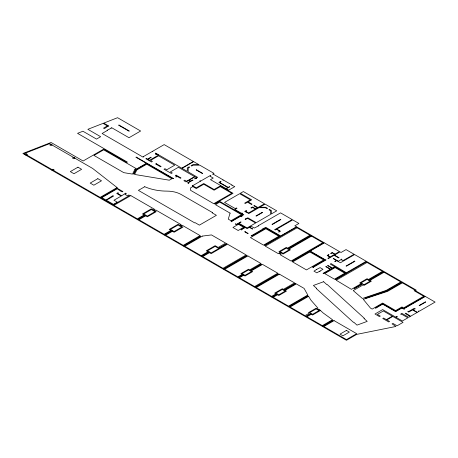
<?xml version="1.0" encoding="UTF-8"?>
<svg xmlns="http://www.w3.org/2000/svg" width="458" height="458" viewBox="0 0 458 458"><rect width="100%" height="100%" fill="white"/><g stroke="black" fill="none" stroke-linecap="round" stroke-linejoin="round"><path stroke-width="0.69" d="M270.609 210.737L270.478 214.447L256.251 222.657L247.847 217.808L245.402 218.867L245.706 219.039L245.093 219.393L245.402 219.571L247.538 218.334L255.638 223.012L247.08 227.952L238.979 223.275L241.12 222.044L240.816 221.867L236.597 224.3L235.28 223.893L236.597 224.655L238.429 223.596L244.898 227.328L240.925 229.624L241.538 229.979L241.841 229.802L241.538 229.624L245.207 227.506L247.143 228.628L249.375 227.334L252.432 229.103L252.736 228.926L249.679 227.162L251.207 226.275L254.264 228.044L258.467 225.971L258.163 225.794L280.559 212.861L292.175 219.571L274.685 229.664L275.235 229.985L276.46 229.281L279.827 231.221L278.601 231.925L278.905 232.103L280.433 231.221L276.764 229.103L292.725 219.886L298.902 223.452L294.837 225.8L296.515 226.773L280.651 235.933L265.823 227.374L263.069 228.605L262.766 228.782L263.069 228.96L251.728 235.509L251.116 235.509L251.974 236.002L265.823 228.01L280.101 236.248L264.432 245.299L264.735 245.471L296.824 226.95L311.188 235.246L287.59 248.871L286.29 248.121L280.176 251.648L281.475 252.398L279.105 253.766L281.779 252.576L283.078 253.326L289.193 249.799L287.893 249.049L311.497 235.423L324.075 242.683L291.992 261.209L292.296 261.386L309.86 251.247L324.934 259.944L312.413 267.174L313.575 267.489L313.272 267.317L326.096 259.909L325.237 259.772L310.169 251.07L324.384 242.86L339.452 251.562L334.993 254.138L332.239 252.553L330.693 253.44L332.239 252.902L334.684 254.316L330.224 256.892L327.773 255.478L329.016 254.768L328.707 254.591L327.167 255.478L329.915 257.07L327.836 258.272L328.386 258.587L334.134 255.266L338.783 257.951L339.086 257.774L334.443 255.095L340.008 251.883L341.044 252.478L346.03 249.604L354.068 254.247L342.91 260.688L341.382 259.806L341.994 259.451L341.382 259.096L341.073 259.274L341.382 259.451L338.325 261.215L333.521 258.444L333.218 258.621L336.43 260.476L334.718 261.466L335.021 261.638L336.733 260.654L340.403 262.772L354.618 254.562L366.234 261.272L346.363 272.745L331.048 263.585L330.224 264.06L334.809 266.705L332.456 268.067L327.871 265.417L327.562 265.594L332.147 268.245L330.619 269.127L326.033 266.476L325.73 266.653L330.315 269.304L323.056 273.317L323.514 273.581L335.113 266.882L346.059 273.203L335.119 279.517L335.422 279.695L366.784 261.587L383.741 271.376L368.455 280.199L367.076 279.409L360.961 282.935L362.341 283.731L353.977 288.557L354.28 288.735L362.644 283.908L364.018 284.704L370.133 281.172L368.759 280.376L384.044 271.554L402.05 281.951L386.764 290.773L365.14 298.049L365.358 298.267L387.033 290.973L402.359 282.122L416.282 290.166L415.366 290.693L425.013 296.263L403.624 308.612L401.947 307.639L395.649 311.274L382.636 303.763L375.302 307.999L375.715 308.24L382.636 304.118L395.649 311.629L401.947 307.994L404.116 309.247L404.42 309.07L403.933 308.784L425.316 296.44L435.1 302.085L419.373 311.171L418.955 310.93L418.406 311.245L418.818 311.486L417.353 312.333L412.858 309.74L415.291 308.812L414.324 308.257L408.668 311.52L408.089 311.188L407.786 311.366L408.668 312.156L412.555 309.917L417.049 312.511L410.568 316.255L405.828 313.163L405.215 313.518L410.259 316.426L408.731 317.314L402.004 313.427L400.693 314.188L401.454 314.096L407.878 317.806L402.37 320.984L395.952 317.274L397.326 316.484L397.023 316.306L395.649 317.102L382.636 309.591L374.982 314.011L379.442 316.587L380.283 316.1L377.352 314.406L383.312 310.965L392.34 316.175L386.375 319.621L383.615 318.024L382.774 318.51L388.722 321.945L389.563 321.459L386.833 319.884L392.798 316.444L403.046 322.358L397.086 325.804L392.93 323.4L392.088 323.886L395.935 326.462L356.685 334.386L346.454 340.294L322.609 326.525L333.075 320.486L332.766 320.308L322.306 326.348L305.721 316.77L311.285 313.558L312.579 314.308L319.003 310.604L317.703 309.854L318.716 309.27L317.4 309.677L316.1 308.927L309.677 312.637L310.976 313.387L305.412 316.598L288.826 307.02L308.074 295.908L307.77 295.731L288.523 306.843L271.938 297.271L277.502 294.059L278.802 294.809L285.219 291.099L283.92 290.349L295.845 283.468L295.536 283.29L283.616 290.172L282.317 289.422L275.893 293.131L277.193 293.881L271.628 297.093L255.043 287.515L278.493 273.981L278.189 273.804L254.74 287.338L238.154 277.766L243.719 274.554L245.019 275.304L251.436 271.594L250.137 270.844L261.604 264.226L261.295 264.048L249.833 270.667L248.534 269.917L242.11 273.626L243.41 274.376L237.851 277.588L223.481 269.293L246.931 255.753L246.622 255.575L223.172 269.115L201.468 256.583L209.478 251.957L211.161 252.931L227.054 243.753L226.75 243.576L218.495 248.339L215.134 246.398L207.491 250.812L209.169 251.786L201.159 256.406L183.549 246.238L200.736 236.317L200.432 236.145L183.246 246.066L164.416 235.189L172.426 230.569L174.103 231.536L181.746 227.122L180.068 226.155L181.597 225.267L181.294 225.096L179.759 225.977L178.082 225.01L170.439 229.418L172.116 230.391L164.107 235.017L137.663 219.748L145.673 215.123L147.356 216.096L154.999 211.682L153.316 210.709L154.85 209.827L153.012 210.531L151.329 209.564L143.686 213.978L145.369 214.945L137.36 219.571L22.9 153.487L51.056 142.49L83.104 160.998L103.668 149.125L126.797 162.481L127.404 162.126L77.551 133.341L82.932 131.24L96.523 139.089L100.651 136.707L87.856 129.316L103.061 123.379L107.43 125.898L103.514 128.16L104.372 128.652L107.979 126.213L108.832 126.076L103.72 123.122L117.574 117.706L140.629 131.017L129.013 137.726L111.586 127.662L111.036 127.982L111.34 128.16L107.12 130.238L107.43 130.416L102.105 133.49L143.073 157.14L143.623 156.825L143.32 156.647L152.245 151.489L152.554 151.667L152.858 151.489L152.554 151.317L164.17 144.608L193.368 161.462L181.746 168.172L155.611 153.081L155.302 153.258L156.527 153.962L155.686 154.449L156.831 154.14L158.514 155.107L149.589 160.266L147.905 159.292L151.255 157.363L150.945 157.186L147.596 159.115L146.377 158.411L145.827 158.726L151.484 161.995L152.399 161.462L150.562 160.403L158.514 155.817L174.716 165.172L166.769 169.758L164.932 168.699L164.016 169.231L171.355 173.468L172.271 172.935L170.439 171.876L178.385 167.29L194.587 176.645L186.641 181.231L184.803 180.171L183.887 180.704L186.028 181.941L188.782 180.349L190.31 181.231L187.557 182.822L188.553 183.395L188.856 183.217L188.169 182.822L193.058 180L190.614 181.059L189.085 180.171L194.896 176.822L196.728 177.527L194.587 178.763L194.896 178.941L195.658 178.5L196.499 178.631L195.967 178.322L197.644 177.349L188.169 171.876L188.169 168.086L189.698 167.199L189.085 166.849L187.305 167.874L187.305 171.378L182.055 168.349L193.671 161.64L198.921 164.674L192.852 164.674L191.072 165.699L191.684 166.054L193.213 165.172L199.785 165.172L214.001 173.376L212.626 174.172L213.48 174.315L223.172 179.908L222.869 180.086L223.722 180.229L232.069 185.043L231.765 185.221L234.794 186.618L228.674 190.144L226.263 188.753L229.779 186.721L228.095 187.339L219.748 182.524L221.122 181.729L220.573 181.408L218.895 182.381L227.792 187.517L225.954 188.576L210.485 179.645L213.239 178.053L210.119 176.256L210.886 175.815L210.331 175.494L200.701 181.059L200.169 180.75L199.86 180.921L200.398 181.231L192.91 185.559L192.217 185.513L196.27 187.854L203.758 183.526L214.092 189.492L220.269 185.931L233.019 193.287L214.676 203.879L214.979 204.056L219.657 201.354L242.711 214.665L230.998 221.426L231.611 221.775L231.92 221.598L231.611 221.426L240.719 216.165L241.732 216.749L242.036 216.571L241.274 216.13L243.811 214.665L241.973 213.605L242.465 213.319L241.916 213.004L241.423 213.285L234.885 209.512L237.009 208.281L236.397 207.932L235.252 208.59L224.552 202.413L239.666 193.688L250.366 199.865L244.652 203.163L245.265 203.518L247.538 202.201L251.482 204.48L252.032 204.159L248.087 201.886L251.665 199.82L240.353 193.287L243.353 191.559L264.506 203.776L257.934 207.566L254.327 205.487L253.778 205.802L257.385 207.886L255.701 208.854L252.398 206.953L250.904 207.817L251.453 208.132L252.644 207.445L255.398 209.031L248.579 212.97L245.826 211.378L246.713 210.869L246.164 210.548L244.664 211.419L248.883 213.497L258.93 207.703L265.348 207.703L266.951 208.625L267.501 208.31L265.669 207.251L259.703 207.251L265.119 204.125L276.735 210.835L271.273 213.989L271.394 210.554L269.493 209.455L268.938 209.775L270.609 210.737M230.093 213.136L228.261 219.136L230.998 220.716L241.486 214.665L219.657 202.058L215.558 204.743L230.093 213.136M134.927 169.254L132.517 174.103L123.78 172.649L93.964 155.434L103.668 149.835L136.118 168.567L134.927 169.254M135.7 169.517L133.467 174L133.879 174.069L136.083 169.649L146.743 163.495L173.113 178.717L173.725 178.362L173.113 178.362L136.198 157.054L135.889 157.226L146.44 163.317L135.7 169.517M136.85 169.912L134.595 174.446L169.305 180.206L171.887 178.717L146.743 164.199L136.85 169.912M26.226 153.819L25.001 154.529L26.226 155.233L27.451 154.529L26.226 153.819M50.912 144.173L49.693 144.883L50.912 145.587L52.138 144.883L50.912 144.173M119 125.057L118.691 125.234L129.013 131.194L129.316 131.017L119 125.057M52.979 169.265L51.754 169.97L52.979 170.679L54.199 169.97L52.979 169.265M73.675 157.317L72.45 158.021L73.675 158.726L74.9 158.021L73.675 157.317M77.957 167.199L70.314 171.613L73.978 173.731L81.621 169.317L77.957 167.199M97.829 178.672L90.186 183.085L93.856 185.204L101.499 180.79L97.829 178.672M156.218 163.672L155.668 163.987L160.563 166.815L161.113 166.494L156.218 163.672M117.099 187.58L100.136 197.375L24.251 153.562L49.67 143.635L92.631 168.435L117.099 187.58M117.179 188.238L100.749 197.73L113.206 204.921L129.62 195.44L128.795 194.965L127.421 195.761L124.977 194.347L126.368 193.545L125.664 193.139L121.691 195.784L117.637 193.448L118.404 193.007L117.946 192.744L116.721 193.448L121.233 196.053L113.968 200.243L117.334 202.184L113.51 204.388L106.325 200.243L113.59 196.053L112.897 195.652L106.021 200.066L101.819 197.638L117.179 188.77L121.152 191.415L122.452 191.816L122.91 191.553L117.179 188.238M144.745 186.709L138.402 190.373L194.719 222.891L195.114 222.662L199.396 225.136L216.422 215.306L212.14 212.833L212.535 212.604L181.271 194.553A20.198 11.662 0 0 0 166.867 191.118A36.262 20.936 0 0 1 144.745 186.709M130.805 195.595L113.927 205.339L137.36 218.867L144.144 214.945L142.461 213.978L151.329 208.854L153.012 209.827L154.237 209.117L130.805 195.595M176.09 175.145L175.54 175.46L176.84 176.21L175.712 176.862L176.015 177.04L177.149 176.387L180.435 178.288L180.984 177.967L176.09 175.145M196.499 169.804L196.196 169.981L202.384 173.553L202.688 173.376L196.499 169.804M192.829 186.572L190.545 187.889L190.545 190.299L213.76 203.701L231.794 193.287L220.269 186.635L214.092 190.202L203.758 184.236L196.27 188.559L192.829 186.572M145.673 215.827L138.888 219.748L164.107 234.307L170.897 230.391L169.214 229.418L178.082 224.3L179.759 225.273L180.984 224.563L155.766 210.004L154.541 210.709L156.218 211.682L147.356 216.8L145.673 215.827M172.426 231.273L165.636 235.189L183.246 245.356L200.123 235.612L182.513 225.445L181.288 226.155L182.971 227.122L174.103 232.246L172.426 231.273M202.327 236.105L184.774 246.238L201.159 255.701L207.949 251.786L206.266 250.812L215.134 245.694L218.174 247.452L225.662 243.124L211.464 234.925L202.327 236.105M238.429 224.3L232.939 227.471L238.189 230.5L243.679 227.328L238.429 224.3M262.136 212.38L255.948 215.953L256.251 216.13L262.445 212.552L262.136 212.38M245.053 231.656L244.744 231.834L247.904 233.654L248.213 233.477L245.053 231.656M209.478 252.667L202.688 256.583L222.994 268.308L246.141 254.946L227.517 244.194L211.161 253.635L209.478 252.667M280.559 219.393L271.995 224.334L272.304 224.512L280.863 219.571L280.559 219.393M265.823 228.714L250.457 237.582L263.516 245.122L278.876 236.248L265.823 228.714M247.847 255.93L224.701 269.293L237.851 276.884L242.19 274.376L240.891 273.626L248.534 269.212L249.707 269.888L260.865 263.447L247.847 255.93M297.07 227.798L265.291 246.146L278.189 253.595L280.25 252.398L278.951 251.648L286.29 247.412L287.59 248.167L309.969 235.246L297.07 227.798M243.719 275.258L239.379 277.766L254.631 286.571L277.771 273.208L262.52 264.403L251.362 270.844L252.661 271.594L245.019 276.008L243.719 275.258M311.497 236.128L289.118 249.049L290.418 249.799L283.078 254.035L282.162 253.503L280.101 254.694L291.076 261.031L322.856 242.683L311.497 236.128M309.86 251.952L292.605 261.913L306.454 269.911L323.709 259.944L309.86 251.952M279.409 274.153L256.268 287.515L271.628 296.389L275.974 293.881L274.674 293.131L282.317 288.717L283.41 289.353L294.574 282.907L279.409 274.153M316.787 269.344L313.959 271.153L316.862 272.831L319.535 271.285L319.844 271.462L320.148 271.285L319.844 271.107L322.976 269.304L320.073 267.627L316.787 269.344M277.502 294.763L273.157 297.271L288.523 306.139L307.787 295.038L304.101 288.408L296.303 283.908L285.145 290.349L286.445 291.099L278.802 295.513L277.502 294.763M335.113 267.587L324.733 273.581L334.455 279.197L344.834 273.203L335.113 267.587M354.618 261.094L346.059 266.035L346.363 266.212L354.927 261.272L354.618 261.094M367.041 262.44L336.218 280.233L351.395 289.341L361.116 283.731L359.742 282.935L367.076 278.699L368.455 279.495L382.516 271.376L367.041 262.44M308.566 296.332L290.051 307.02L304.999 315.654L309.339 313.146L308.457 312.637L316.1 308.223L317.062 308.778L318.024 308.223L311.051 300.305L308.566 296.332M311.285 314.268L306.94 316.77L322.306 325.644L332.531 319.741L323.142 312.946L319.444 309.556L318.928 309.854L320.222 310.604L312.579 315.018L311.285 314.268M384.044 272.258L369.984 280.376L371.358 281.172L364.018 285.408L363.114 284.882L353.238 290.584L362.404 298.49L386.231 290.378L400.83 281.951L384.044 272.258M334.059 320.623L323.835 326.525L346.454 339.584L356.679 333.682L334.059 320.623M402.359 282.832L387.565 291.374L363.291 299.349L370.493 308.114L372.188 309.093L382.636 303.059L395.649 310.57L401.947 306.934L403.624 307.902L423.787 296.263L414.141 290.693L415.062 290.166L402.359 282.832M346.443 330.418L340.019 334.122L342.928 335.8L349.345 332.096L346.443 330.418M425.316 301.914L419.127 305.486L419.431 305.663L425.625 302.085L425.316 301.914M323.634 281.716L313.409 285.454L316.65 288.408L316.283 288.54L353.376 322.312L353.742 322.174L356.988 325.128L367.207 321.384L363.967 318.436L364.333 318.299L327.241 284.533L326.875 284.664L323.634 281.716"/></g></svg>
